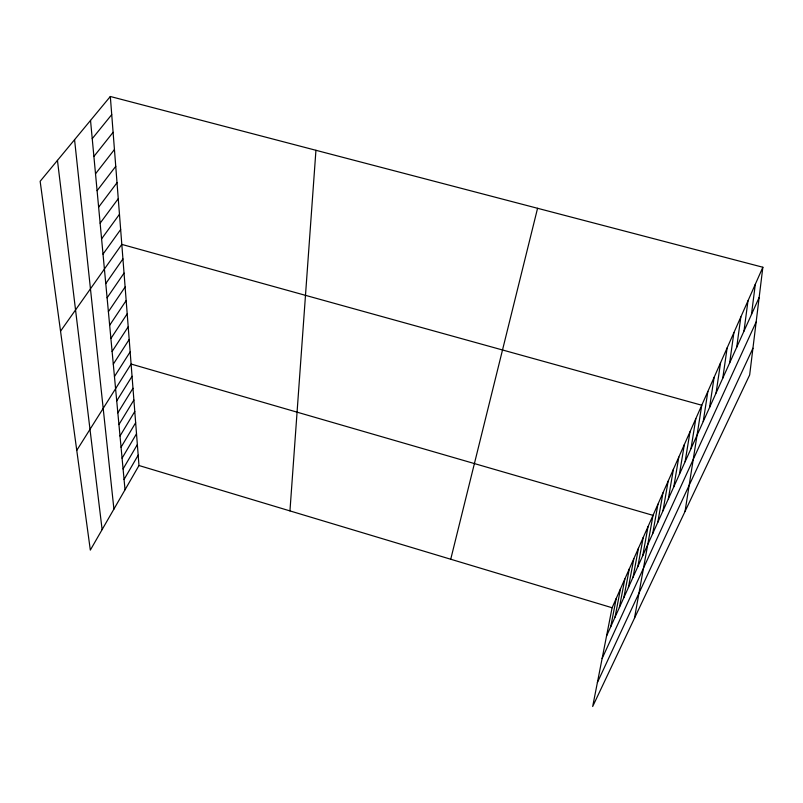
<?xml version="1.0" encoding="UTF-8"?>
<svg xmlns="http://www.w3.org/2000/svg" width="803" height="803" viewBox="0 0 803 803"><rect width="100%" height="100%" fill="white"/><g stroke="black" fill="none" stroke-linecap="round" stroke-linejoin="round"><path stroke-width="1.2" d="M289.953 510.899L315.94 150.291M762.85 267.238L749.671 374.931L592.674 706.51L612.107 607.751L762.85 267.238L110.322 96.49L40.15 181.297L90.327 550.095L138.979 465.519L110.322 96.49M751.457 314.535L755.312 284.272M743.99 331.107L747.974 300.844M736.722 347.227L740.838 316.964M729.656 362.896L733.892 332.653M722.78 378.153L727.127 347.93M716.085 393.008L720.542 362.815M709.571 407.462L714.118 377.32M703.217 421.545L707.865 391.452M685.049 511.411L701.762 405.234L121.805 244.403L60.546 331.177M691.002 448.656L695.81 418.674M685.12 461.695L690.008 431.793M679.388 474.422L684.337 444.591M673.787 486.839L678.806 457.088M668.327 498.954L673.406 469.293M662.997 510.788L668.126 481.208M657.787 522.341L662.977 492.851M652.698 533.624L657.938 504.234M634.46 618.25L653.01 515.355L131.1 364.04L76.757 450.373M642.731 555.746L648.051 526.567M637.843 566.587L643.203 537.518M633.065 577.186L638.465 548.218M628.398 587.535L633.828 558.687M623.831 597.663L629.291 568.936M619.364 607.57L624.854 578.953M614.998 617.256L620.518 588.76M610.732 626.731L616.272 598.355M450.734 559.239L537.568 208.288M606.546 636.006L759.146 297.481M602.109 658.56L756.155 321.943M597.392 682.52L752.933 348.251M124.063 479.461L138.176 455.15M123.08 468.932L137.353 444.571M122.076 458.192L136.51 433.771M121.052 447.221L135.657 422.749M120.008 436.009L134.784 411.497M118.934 424.566L133.89 400.014M117.85 412.862L132.977 388.281M116.726 400.908L132.053 376.286M114.458 376.557L130.156 351.885M113.293 364.16L129.193 339.468M112.109 351.483L128.209 326.781M110.904 338.515L127.195 313.812M109.66 325.265L126.171 300.553M108.395 311.694L125.117 286.992M107.1 297.813L124.033 273.12M105.775 283.6L122.929 258.927M103.015 254.129L120.651 229.528M101.59 238.852L119.466 214.301M100.134 223.194L118.252 198.702M98.628 207.144L117.017 182.713M97.093 190.682L115.742 166.331M95.517 173.799L114.438 149.529M93.901 156.465L113.103 132.304M92.235 138.678L111.727 114.628M138.979 465.519L612.107 607.751M57.455 160.379L102.122 529.599M74.569 139.692L113.916 509.102M90.528 120.41L125.027 489.77"/></g></svg>
